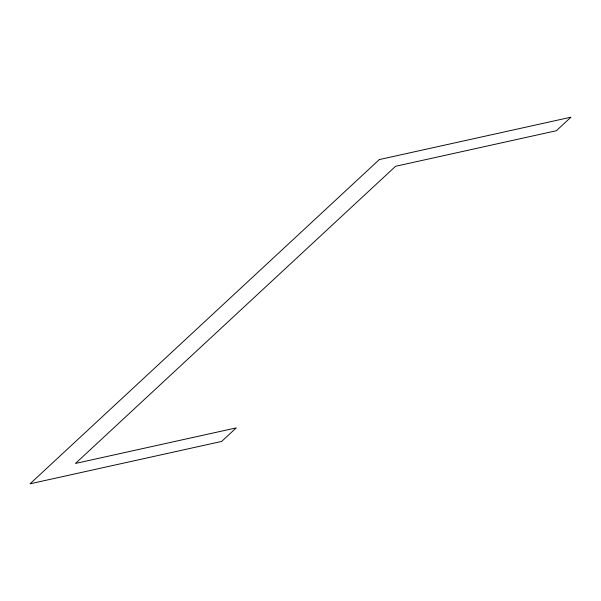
<?xml version="1.0" encoding="UTF-8"?>
<svg xmlns="http://www.w3.org/2000/svg" width="601" height="601" viewBox="0 0 601 601"><rect width="100%" height="100%" fill="white"/><g stroke="black" fill="none" stroke-linecap="round" stroke-linejoin="round"><path stroke-width="0.9" d="M379.336 159.573L30.05 483.805L221.664 441.427L236.246 427.889L75.463 463.454L395.578 166.289L556.368 130.725L570.95 117.195L379.336 159.573"/></g></svg>
